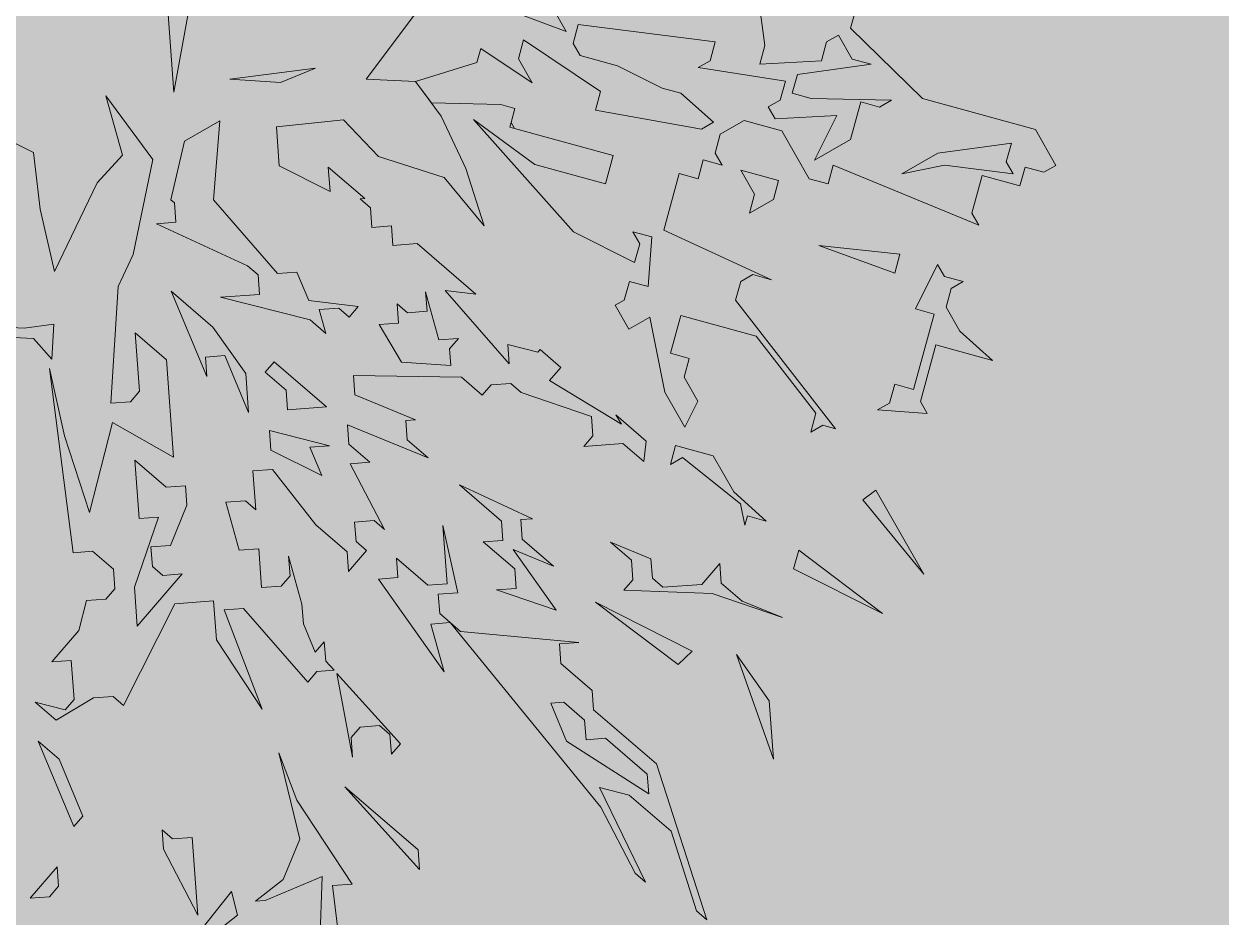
# Model space of a CAD drawing. Header units: millimetres. Extents: x -38151500 to -28914887, y -20564105 to -20349562.
# Drawn here: x -32289215 to -32288258, y -20508423 to -20507709 of the extents above; entities that cross this region are included whole.
import ezdxf

# ---------------------------------------------------------------- set-up
doc = ezdxf.new("R2010")
doc.units = ezdxf.units.MM
doc.header["$MEASUREMENT"] = 0
doc.layers.add('Новый_ГП_озеленение_газон_Ном._пера__74', color=74, linetype='Continuous', lineweight=20)
doc.layers.add('Новый_ГП_озеленение_кустарники_Ном._пера__10', color=75, linetype='Continuous', lineweight=5)

msp = doc.modelspace()

# ---------------------------------------------------------------- hatches: boundary and pattern name
at = {"layer": 'Новый_ГП_озеленение_газон_Ном._пера__74', "linetype": 'Continuous', "lineweight": 20}
h = msp.add_hatch(dxfattribs=at)
h.set_pattern_fill('AR_SAND_0003', color=74, style=0, pattern_type=2)
h.set_pattern_definition([(37.5, (5813926.6, -7295.8), (-24.0004694, 734.119856), [0, -579.12, 0, -647.7, 0, -619.125]), (7.5, (5813926.6, -7295.8), (674.284925, 1075.23765), [0, -312.42, 0, -521.97, 0, -200.025]), (327.5, (5813458, -7295.8), (1186.488555, 2.155777), [0, -190.5, 0, -685.8, 0, -895.35]), (317.5, (5813458, -7295.8), (1145.334679, 334.393985), [0, -95.25, 0, -449.58, 0, -514.35])])
h.paths.add_polyline_path([(-32295187.89, -20507055.27), (-32295891.42, -20508182.38), (-32271650.86, -20523609.99), (-32271472.77, -20523318.57), (-32262368.35, -20510904.18), (-32264459.18, -20509597.51, -0.318245), (-32269283.52, -20512515.76, -0.013645), (-32271797.63, -20512471.26, 0.258872), (-32276124, -20514421.77, -0.349376), (-32282189.52, -20515267.92, -0.172405), (-32287351.04, -20507894.33, -0.078029), (-32287587.46, -20504732.63, -0.266839), (-32285174.3, -20501040.41, -0.004124), (-32283066.91, -20500287.26, 0.304529), (-32282279.76, -20499281.03, -0.008248), (-32282381.92, -20498396.73), (-32285061.68, -20496722.07), (-32291058.51, -20506317.62), (-32290179.38, -20506867.03), (-32291662.99, -20509241.3)])

# ---------------------------------------------------------------- linework, layer by layer
at = {"layer": 'Новый_ГП_озеленение_кустарники_Ном._пера__10', "color": 75, "linetype": 'Continuous', "lineweight": 5}
for p, q in [((-32288622.53, -20507725.89), (-32288630.69, -20507667.06)), ((-32288781.22, -20507714.81), (-32288861.91, -20507684.65)), ((-32289094.87, -20507763.21), (-32289100.17, -20507690.39)), ((-32288792.15, -20507695.65), (-32288781.22, -20507714.81)), ((-32289082.92, -20507697.5), (-32289094.87, -20507763.21)), ((-32288901.73, -20507700.32), (-32288941.06, -20507753)), ((-32288550, -20507697.22), (-32288554.12, -20507712.27)), ((-32288775.75, -20507724.39), (-32288771.64, -20507709.35)), ((-32288771.64, -20507709.35), (-32288662.2, -20507723.12)), ((-32288554.12, -20507712.27), (-32288496.71, -20507768.4)), ((-32288819.54, -20507736.67), (-32288815.42, -20507721.62)), ((-32288815.42, -20507721.62), (-32288753.9, -20507762.72)), ((-32288770.29, -20507733.97), (-32288775.75, -20507724.39)), ((-32288662.2, -20507723.12), (-32288666.32, -20507738.16)), ((-32288573.28, -20507723.19), (-32288577.4, -20507738.24)), ((-32288563.7, -20507717.73), (-32288573.28, -20507723.19)), ((-32288552.77, -20507736.89), (-32288563.7, -20507717.73)), ((-32288852.72, -20507739.72), (-32288849.63, -20507728.43)), ((-32288849.63, -20507728.43), (-32288808.61, -20507755.83)), ((-32288740.2, -20507742.21), (-32288770.29, -20507733.97)), ((-32288626.65, -20507740.93), (-32288622.53, -20507725.89)), ((-32288901.75, -20507754.78), (-32288852.72, -20507739.72)), ((-32288808.61, -20507755.83), (-32288819.54, -20507736.67)), ((-32288704.65, -20507760.02), (-32288740.2, -20507742.21)), ((-32288666.32, -20507738.16), (-32288675.9, -20507743.63)), ((-32288675.9, -20507743.63), (-32288606.14, -20507754.63)), ((-32288577.4, -20507738.24), (-32288626.65, -20507740.93)), ((-32288596.56, -20507749.17), (-32288537.73, -20507741.01)), ((-32288537.73, -20507741.01), (-32288552.77, -20507736.89)), ((-32289050.16, -20507752.91), (-32288981.65, -20507744.09)), ((-32289009.61, -20507755.73), (-32289050.16, -20507752.91)), ((-32288981.65, -20507744.09), (-32289009.61, -20507755.73)), ((-32288941.06, -20507753), (-32288901.75, -20507754.78)), ((-32288600.68, -20507764.21), (-32288596.56, -20507749.17)), ((-32288888.98, -20507771.96), (-32288901.75, -20507754.78)), ((-32288901.75, -20507754.78), (-32288881.14, -20507782.5)), ((-32288753.9, -20507762.72), (-32288758.01, -20507777.76)), ((-32288689.6, -20507764.14), (-32288704.65, -20507760.02)), ((-32288606.14, -20507754.63), (-32288610.26, -20507769.68)), ((-32289111.68, -20507817.21), (-32289149.12, -20507766.26)), ((-32289149.12, -20507766.26), (-32289135.88, -20507813.67)), ((-32288833.59, -20507773.25), (-32288888.98, -20507771.96)), ((-32288663.63, -20507787.42), (-32288689.6, -20507764.14)), ((-32288610.26, -20507769.68), (-32288619.84, -20507775.14)), ((-32288585.63, -20507768.33), (-32288600.68, -20507764.21)), ((-32288521.34, -20507769.75), (-32288585.63, -20507768.33)), ((-32288554.2, -20507801.19), (-32288545.96, -20507771.1)), ((-32288545.96, -20507771.1), (-32288530.92, -20507775.22)), ((-32288530.92, -20507775.22), (-32288521.34, -20507769.75)), ((-32288496.71, -20507768.4), (-32288406.44, -20507793.11)), ((-32288822.31, -20507776.34), (-32288833.59, -20507773.25)), ((-32288825.4, -20507787.62), (-32288822.31, -20507776.34)), ((-32288758.01, -20507777.76), (-32288673.21, -20507792.88)), ((-32288619.84, -20507775.14), (-32288614.38, -20507784.72)), ((-32288614.38, -20507784.72), (-32288565.12, -20507782.03)), ((-32288565.12, -20507782.03), (-32288582.94, -20507817.58)), ((-32289058.16, -20507786.18), (-32289086.33, -20507802.51)), ((-32289063.29, -20507849.53), (-32289058.16, -20507786.18)), ((-32288959.28, -20507785.54), (-32289012.88, -20507791.05)), ((-32289012.88, -20507791.05), (-32289010.58, -20507822.16)), ((-32288931.26, -20507814.71), (-32288959.28, -20507785.54)), ((-32288881.14, -20507782.5), (-32288861.5, -20507824.24)), ((-32288775.54, -20507875.05), (-32288855.52, -20507785.16)), ((-32288855.52, -20507785.16), (-32288806.27, -20507821.15)), ((-32288826.43, -20507791.38), (-32288825.4, -20507787.62)), ((-32288822.67, -20507792.41), (-32288826.43, -20507791.38)), ((-32288822.67, -20507792.41), (-32288825.4, -20507787.62)), ((-32288825.4, -20507787.62), (-32288822.67, -20507792.41)), ((-32288673.21, -20507792.88), (-32288663.63, -20507787.42)), ((-32288639, -20507786.07), (-32288658.16, -20507797)), ((-32288608.91, -20507794.3), (-32288639, -20507786.07)), ((-32289207.09, -20507811.54), (-32289244.31, -20507793)), ((-32288743.68, -20507814.03), (-32288822.67, -20507792.41)), ((-32288658.16, -20507797), (-32288662.28, -20507812.04)), ((-32288587.06, -20507832.63), (-32288608.91, -20507794.3)), ((-32288582.94, -20507817.58), (-32288554.2, -20507801.19)), ((-32288406.44, -20507793.11), (-32288390.05, -20507821.85)), ((-32289086.33, -20507802.51), (-32289097.19, -20507849.43)), ((-32288425.6, -20507804.03), (-32288484.43, -20507812.19)), ((-32288429.72, -20507819.08), (-32288425.6, -20507804.03)), ((-32289201.79, -20507856.98), (-32289207.09, -20507811.54)), ((-32289135.88, -20507813.67), (-32289156.19, -20507835.73)), ((-32289127.23, -20507893.12), (-32289111.68, -20507817.21)), ((-32288878.9, -20507831.49), (-32288931.26, -20507814.71)), ((-32288749.86, -20507836.59), (-32288743.68, -20507814.03)), ((-32288671.86, -20507817.51), (-32288675.98, -20507832.55)), ((-32288656.82, -20507821.62), (-32288671.86, -20507817.51)), ((-32288662.28, -20507812.04), (-32288656.82, -20507821.62)), ((-32288484.43, -20507812.19), (-32288513.18, -20507828.58)), ((-32288424.25, -20507828.66), (-32288429.72, -20507819.08)), ((-32289010.58, -20507822.16), (-32288969.96, -20507842.62)), ((-32288969.96, -20507842.62), (-32288971.4, -20507823.17)), ((-32288971.4, -20507823.17), (-32288942.16, -20507848.38)), ((-32288861.5, -20507824.24), (-32288846.85, -20507870.33)), ((-32288806.27, -20507821.15), (-32288749.86, -20507836.59)), ((-32288691.02, -20507828.43), (-32288703.37, -20507873.57)), ((-32288675.98, -20507832.55), (-32288691.02, -20507828.43)), ((-32288630.84, -20507844.9), (-32288641.77, -20507825.74)), ((-32288641.77, -20507825.74), (-32288611.68, -20507833.97)), ((-32288567.89, -20507821.7), (-32288572.01, -20507836.74)), ((-32288451.65, -20507869.68), (-32288567.89, -20507821.7)), ((-32288513.18, -20507828.58), (-32288478.97, -20507821.77)), ((-32288478.97, -20507821.77), (-32288424.25, -20507828.66)), ((-32288448.88, -20507830.01), (-32288457.11, -20507860.1)), ((-32288418.79, -20507838.24), (-32288448.88, -20507830.01)), ((-32288414.67, -20507823.2), (-32288418.79, -20507838.24)), ((-32288399.63, -20507827.31), (-32288414.67, -20507823.2)), ((-32288390.05, -20507821.85), (-32288399.63, -20507827.31)), ((-32289156.19, -20507835.73), (-32289190.21, -20507906.61)), ((-32288846.85, -20507870.33), (-32288878.9, -20507831.49)), ((-32288611.68, -20507833.97), (-32288615.8, -20507849.02)), ((-32288572.01, -20507836.74), (-32288587.06, -20507832.63)), ((-32288942.16, -20507848.38), (-32288946.05, -20507848.67)), ((-32288946.05, -20507848.67), (-32288937.7, -20507855.87)), ((-32288634.96, -20507859.95), (-32288630.84, -20507844.9)), ((-32288615.8, -20507849.02), (-32288634.96, -20507859.95)), ((-32289190.21, -20507906.61), (-32289201.79, -20507856.98)), ((-32289097.19, -20507849.43), (-32289094.41, -20507851.83)), ((-32289094.41, -20507851.83), (-32289093.25, -20507867.38)), ((-32289012.02, -20507908.29), (-32289063.29, -20507849.53)), ((-32288937.7, -20507855.87), (-32288936.55, -20507871.43)), ((-32289093.25, -20507867.38), (-32289108.81, -20507868.54)), ((-32288457.11, -20507860.1), (-32288451.65, -20507869.68)), ((-32289108.81, -20507868.54), (-32289035.93, -20507902.24)), ((-32288936.55, -20507871.43), (-32288920.99, -20507870.28)), ((-32288920.99, -20507870.28), (-32288919.84, -20507885.83)), ((-32288726.65, -20507899.54), (-32288775.54, -20507875.05)), ((-32288712.95, -20507879.03), (-32288728, -20507874.92)), ((-32288728, -20507874.92), (-32288722.54, -20507884.5)), ((-32288703.37, -20507873.57), (-32288617.22, -20507913.32)), ((-32288919.84, -20507885.83), (-32288900.4, -20507884.39)), ((-32288900.4, -20507884.39), (-32288853.41, -20507924.91)), ((-32288722.54, -20507884.5), (-32288726.65, -20507899.54)), ((-32288715.72, -20507918.7), (-32288712.95, -20507879.03)), ((-32288518.72, -20507907.93), (-32288579.42, -20507885.92)), ((-32288579.42, -20507885.92), (-32288514.6, -20507892.88)), ((-32289139.32, -20507918.76), (-32289127.23, -20507893.12)), ((-32288514.6, -20507892.88), (-32288518.72, -20507907.93)), ((-32289035.93, -20507902.24), (-32289027.58, -20507909.45)), ((-32288502.32, -20507936.67), (-32288484.51, -20507901.12)), ((-32288484.51, -20507901.12), (-32288479.05, -20507910.7)), ((-32289027.58, -20507909.45), (-32289026.43, -20507925)), ((-32288996.47, -20507907.14), (-32289012.02, -20507908.29)), ((-32288986.96, -20507929.9), (-32288996.47, -20507907.14)), ((-32288734.89, -20507929.63), (-32288730.77, -20507914.59)), ((-32288730.77, -20507914.59), (-32288715.72, -20507918.7)), ((-32288641.85, -20507914.66), (-32288645.96, -20507929.71)), ((-32288632.27, -20507909.2), (-32288641.85, -20507914.66)), ((-32288617.22, -20507913.32), (-32288632.27, -20507909.2)), ((-32288479.05, -20507910.7), (-32288464, -20507914.81)), ((-32288464, -20507914.81), (-32288473.58, -20507920.28)), ((-32289145.12, -20508011.99), (-32289139.32, -20507918.76)), ((-32289063.59, -20507951.21), (-32289097, -20507922.4)), ((-32289097, -20507922.4), (-32289068.49, -20507990.68)), ((-32289026.43, -20507925), (-32289057.54, -20507927.3)), ((-32288882.97, -20507961.31), (-32288893.63, -20507922.99)), ((-32288893.63, -20507922.99), (-32288892.48, -20507938.55)), ((-32288853.41, -20507924.91), (-32288878.07, -20507921.84)), ((-32288878.07, -20507921.84), (-32288826.8, -20507980.61)), ((-32288473.58, -20507920.28), (-32288477.7, -20507935.32)), ((-32289057.54, -20507927.3), (-32288985.81, -20507945.46)), ((-32288947.5, -20507934.8), (-32288986.96, -20507929.9)), ((-32288954.7, -20507943.15), (-32288947.5, -20507934.8)), ((-32288908.03, -20507939.7), (-32288916.39, -20507932.5)), ((-32288916.39, -20507932.5), (-32288915.24, -20507948.05)), ((-32288742.07, -20507933.73), (-32288734.89, -20507929.63)), ((-32288731.14, -20507952.89), (-32288742.07, -20507933.73)), ((-32288645.96, -20507929.71), (-32288566.25, -20508032.38)), ((-32288978.61, -20507937.1), (-32288963.05, -20507935.95)), ((-32288973.28, -20507956.26), (-32288978.61, -20507937.1)), ((-32288963.05, -20507935.95), (-32288954.7, -20507943.15)), ((-32288892.48, -20507938.55), (-32288908.03, -20507939.7)), ((-32288714.38, -20507943.33), (-32288731.14, -20507952.89)), ((-32288702.46, -20508003.19), (-32288714.38, -20507943.33)), ((-32288689.75, -20507941.98), (-32288697.98, -20507972.07)), ((-32288629.57, -20507958.45), (-32288689.75, -20507941.98)), ((-32288503.75, -20508000.97), (-32288487.28, -20507940.79)), ((-32288487.28, -20507940.79), (-32288502.32, -20507936.67)), ((-32288477.7, -20507935.32), (-32288466.77, -20507954.48)), ((-32289230.01, -20507951.2), (-32289214.44, -20507952.12)), ((-32289214.44, -20507952.12), (-32289190.8, -20507948.82)), ((-32289190.8, -20507948.82), (-32289192.45, -20507976.85)), ((-32289037.38, -20507988.37), (-32289063.59, -20507951.21)), ((-32288985.81, -20507945.46), (-32288973.28, -20507956.26)), ((-32288915.24, -20507948.05), (-32288930.79, -20507949.21)), ((-32288930.79, -20507949.21), (-32288912.93, -20507979.17)), ((-32289207.11, -20507960.36), (-32289222.68, -20507959.44)), ((-32289192.45, -20507976.85), (-32289207.11, -20507960.36)), ((-32289100.75, -20507977.42), (-32289125.81, -20507955.82)), ((-32289125.81, -20507955.82), (-32289122.36, -20508002.48)), ((-32288867.42, -20507960.16), (-32288882.97, -20507961.31)), ((-32288874.62, -20507968.51), (-32288867.42, -20507960.16)), ((-32288581.74, -20508020.05), (-32288629.57, -20507958.45)), ((-32288466.77, -20507954.48), (-32288440.8, -20507977.76)), ((-32288873.63, -20507981.84), (-32288874.62, -20507968.51)), ((-32288826.8, -20507980.61), (-32288827.95, -20507965.06)), ((-32288827.95, -20507965.06), (-32288804.05, -20507971.11)), ((-32288804.05, -20507971.11), (-32288802.24, -20507969.02)), ((-32288802.24, -20507969.02), (-32288785.54, -20507983.42)), ((-32288697.98, -20507972.07), (-32288682.94, -20507976.19)), ((-32288485.93, -20507965.41), (-32288498.28, -20508010.55)), ((-32288440.8, -20507977.76), (-32288485.93, -20507965.41)), ((-32289095, -20508055.2), (-32289100.75, -20507977.42)), ((-32289069.64, -20507975.12), (-32289054.09, -20507973.97)), ((-32289068.49, -20507990.68), (-32289069.64, -20507975.12)), ((-32289054.09, -20507973.97), (-32289035.08, -20508019.49)), ((-32289014.62, -20507978.87), (-32289021.82, -20507987.22)), ((-32288972.85, -20508014.88), (-32289014.62, -20507978.87)), ((-32288912.93, -20507979.17), (-32288873.63, -20507981.84)), ((-32288682.94, -20507976.19), (-32288687.06, -20507991.23)), ((-32289175.37, -20508131.53), (-32289194.09, -20507984.33)), ((-32289194.09, -20507984.33), (-32289182.28, -20508038.2)), ((-32289035.08, -20508019.49), (-32289037.38, -20507988.37)), ((-32289021.82, -20507987.22), (-32289005.12, -20508001.63)), ((-32288865.12, -20507991.27), (-32288951.25, -20507989.82)), ((-32288951.25, -20507989.82), (-32288950.1, -20508005.38)), ((-32288848.41, -20508005.67), (-32288865.12, -20507991.27)), ((-32288785.54, -20507983.42), (-32288794.54, -20507993.86)), ((-32288687.06, -20507991.23), (-32288676.13, -20508010.4)), ((-32289005.12, -20508001.63), (-32289003.96, -20508017.18)), ((-32288841.21, -20507997.32), (-32288848.41, -20508005.67)), ((-32288825.65, -20507996.17), (-32288841.21, -20507997.32)), ((-32288817.3, -20508003.37), (-32288825.65, -20507996.17)), ((-32288794.54, -20507993.86), (-32288737.22, -20508028.72)), ((-32288522.91, -20508011.89), (-32288518.79, -20507996.85)), ((-32288518.79, -20507996.85), (-32288503.75, -20508000.97)), ((-32289129.56, -20508010.84), (-32289145.12, -20508011.99)), ((-32289122.36, -20508002.48), (-32289129.56, -20508010.84)), ((-32288950.1, -20508005.38), (-32288901.7, -20508025.26)), ((-32288761.13, -20508022.67), (-32288817.3, -20508003.37)), ((-32288686.52, -20508031.14), (-32288702.46, -20508003.19)), ((-32288676.13, -20508010.4), (-32288686.52, -20508031.14)), ((-32288498.28, -20508010.55), (-32288492.82, -20508020.13)), ((-32289003.96, -20508017.18), (-32288972.85, -20508014.88)), ((-32288737.22, -20508028.72), (-32288741.68, -20508021.23)), ((-32288741.68, -20508021.23), (-32288717.32, -20508042.24)), ((-32288585.86, -20508035.1), (-32288581.74, -20508020.05)), ((-32288532.49, -20508017.36), (-32288522.91, -20508011.89)), ((-32288492.82, -20508020.13), (-32288532.49, -20508017.36)), ((-32289162.12, -20508099.27), (-32289143.96, -20508027.54)), ((-32289143.96, -20508027.54), (-32289095, -20508055.2)), ((-32288891.62, -20508055.79), (-32288956.15, -20508029.29)), ((-32288956.15, -20508029.29), (-32288955, -20508044.84)), ((-32288901.7, -20508025.26), (-32288909.48, -20508025.83)), ((-32288909.48, -20508025.83), (-32288908.33, -20508041.39)), ((-32288759.98, -20508038.23), (-32288761.13, -20508022.67)), ((-32288576.28, -20508029.63), (-32288585.86, -20508035.1)), ((-32288566.25, -20508032.38), (-32288576.28, -20508029.63)), ((-32289182.28, -20508038.2), (-32289162.12, -20508099.27)), ((-32288970.55, -20508045.99), (-32289018.37, -20508033.89)), ((-32289018.37, -20508033.89), (-32289017.22, -20508049.45)), ((-32288767.18, -20508046.58), (-32288759.98, -20508038.23)), ((-32289017.22, -20508049.45), (-32288976.6, -20508069.9)), ((-32288986.11, -20508047.14), (-32288970.55, -20508045.99)), ((-32288976.6, -20508069.9), (-32288986.11, -20508047.14)), ((-32288955, -20508044.84), (-32288938.29, -20508059.25)), ((-32288908.33, -20508041.39), (-32288891.62, -20508055.79)), ((-32288736.07, -20508044.28), (-32288767.18, -20508046.58)), ((-32288719.36, -20508058.68), (-32288736.07, -20508044.28)), ((-32288717.32, -20508042.24), (-32288719.36, -20508058.68)), ((-32288698.06, -20508061), (-32288693.94, -20508045.95)), ((-32288693.94, -20508045.95), (-32288663.85, -20508054.18)), ((-32289126.11, -20508057.5), (-32289122.65, -20508104.17)), ((-32289101.05, -20508079.11), (-32289126.11, -20508057.5)), ((-32288938.29, -20508059.25), (-32288953.84, -20508060.4)), ((-32288688.48, -20508055.53), (-32288698.06, -20508061)), ((-32288642, -20508092.51), (-32288688.48, -20508055.53)), ((-32288663.85, -20508054.18), (-32288647.46, -20508082.93)), ((-32289016.07, -20508065), (-32289031.62, -20508066.15)), ((-32289031.62, -20508066.15), (-32289029.32, -20508097.26)), ((-32288981.5, -20508109.37), (-32289016.07, -20508065)), ((-32288953.84, -20508060.4), (-32288926.48, -20508113.11)), ((-32289085.49, -20508077.96), (-32289101.05, -20508079.11)), ((-32289084.34, -20508093.52), (-32289085.49, -20508077.96)), ((-32288833.15, -20508106.21), (-32288866.56, -20508077.4)), ((-32288866.56, -20508077.4), (-32288808.26, -20508104.37)), ((-32288647.46, -20508082.93), (-32288621.49, -20508106.21)), ((-32288544.3, -20508089.19), (-32288533.91, -20508081.66)), ((-32288533.91, -20508081.66), (-32288495.66, -20508148.72)), ((-32289097.59, -20508125.78), (-32289084.34, -20508093.52)), ((-32289037.67, -20508090.06), (-32289053.23, -20508091.21)), ((-32289053.23, -20508091.21), (-32289042.57, -20508129.53)), ((-32289029.32, -20508097.26), (-32289037.67, -20508090.06)), ((-32288638.59, -20508109.61), (-32288642, -20508092.51)), ((-32288495.66, -20508148.72), (-32288544.3, -20508089.19)), ((-32289107.1, -20508103.02), (-32289126.4, -20508159.19)), ((-32289122.65, -20508104.17), (-32289107.1, -20508103.02)), ((-32288934.84, -20508105.91), (-32288950.39, -20508107.06)), ((-32288950.39, -20508107.06), (-32288949.24, -20508122.62)), ((-32288926.48, -20508113.11), (-32288934.84, -20508105.91)), ((-32288832, -20508121.76), (-32288833.15, -20508106.21)), ((-32288808.26, -20508104.37), (-32288817.59, -20508105.06)), ((-32288817.59, -20508105.06), (-32288816.44, -20508120.61)), ((-32288636.53, -20508102.09), (-32288638.59, -20508109.61)), ((-32288621.49, -20508106.21), (-32288636.53, -20508102.09)), ((-32288956.44, -20508130.97), (-32288981.5, -20508109.37)), ((-32288876.36, -20508156.33), (-32288879.82, -20508109.66)), ((-32288879.82, -20508109.66), (-32288868.01, -20508163.53)), ((-32289113.15, -20508126.93), (-32289097.59, -20508125.78)), ((-32288949.24, -20508122.62), (-32288940.89, -20508129.82)), ((-32288847.55, -20508122.91), (-32288832, -20508121.76)), ((-32288822.49, -20508144.52), (-32288847.55, -20508122.91)), ((-32288816.44, -20508120.61), (-32288791.38, -20508142.22)), ((-32288729.16, -20508137.61), (-32288745.87, -20508123.21)), ((-32288745.87, -20508123.21), (-32288713.6, -20508136.46)), ((-32289159.82, -20508130.38), (-32289175.37, -20508131.53)), ((-32289143.11, -20508144.79), (-32289159.82, -20508130.38)), ((-32289112, -20508142.48), (-32289113.15, -20508126.93)), ((-32289042.57, -20508129.53), (-32289027.02, -20508128.37)), ((-32289027.02, -20508128.37), (-32289024.72, -20508159.49)), ((-32289001.96, -20508149.98), (-32289003.11, -20508134.43)), ((-32289003.11, -20508134.43), (-32288992.45, -20508172.74)), ((-32288955.29, -20508146.53), (-32288956.44, -20508130.97)), ((-32288940.89, -20508129.82), (-32288955.29, -20508146.53)), ((-32288915.83, -20508151.43), (-32288916.98, -20508135.87)), ((-32288916.98, -20508135.87), (-32288891.92, -20508157.48)), ((-32288791.38, -20508142.22), (-32288823.64, -20508128.96)), ((-32288823.64, -20508128.96), (-32288789.37, -20508177.56)), ((-32288599.63, -20508144.53), (-32288595.51, -20508129.48)), ((-32288595.51, -20508129.48), (-32288528.52, -20508180.16)), ((-32289141.96, -20508160.34), (-32289143.11, -20508144.79)), ((-32289103.64, -20508149.69), (-32289112, -20508142.48)), ((-32288821.34, -20508160.08), (-32288822.49, -20508144.52)), ((-32288728.01, -20508153.17), (-32288729.16, -20508137.61)), ((-32288713.6, -20508136.46), (-32288712.45, -20508152.02)), ((-32288672.99, -20508156.92), (-32288658.58, -20508140.21)), ((-32288658.58, -20508140.21), (-32288657.43, -20508155.77)), ((-32288528.52, -20508180.16), (-32288599.63, -20508144.53)), ((-32289124.1, -20508190.3), (-32289088.09, -20508148.54)), ((-32289088.09, -20508148.54), (-32289103.64, -20508149.69)), ((-32289009.16, -20508158.33), (-32289001.96, -20508149.98)), ((-32288931.38, -20508152.58), (-32288915.83, -20508151.43)), ((-32288878.96, -20508226.9), (-32288931.38, -20508152.58)), ((-32288735.21, -20508161.52), (-32288728.01, -20508153.17)), ((-32288712.45, -20508152.02), (-32288704.1, -20508159.22)), ((-32289149.16, -20508168.7), (-32289141.96, -20508160.34)), ((-32289126.4, -20508159.19), (-32289124.1, -20508190.3)), ((-32289024.72, -20508159.49), (-32289009.16, -20508158.33)), ((-32288891.92, -20508157.48), (-32288876.36, -20508156.33)), ((-32288868.01, -20508163.53), (-32288883.56, -20508164.68)), ((-32288883.56, -20508164.68), (-32288882.41, -20508180.24)), ((-32288836.9, -20508161.23), (-32288821.34, -20508160.08)), ((-32288789.37, -20508177.56), (-32288836.9, -20508161.23)), ((-32288664.64, -20508164.12), (-32288735.21, -20508161.52)), ((-32288704.1, -20508159.22), (-32288672.99, -20508156.92)), ((-32288608.46, -20508183.42), (-32288664.64, -20508164.12)), ((-32288657.43, -20508155.77), (-32288640.73, -20508170.17)), ((-32289170.77, -20508193.76), (-32289164.72, -20508169.85)), ((-32289164.72, -20508169.85), (-32289149.16, -20508168.7)), ((-32289094.14, -20508172.44), (-32289135.05, -20508253.68)), ((-32289063.03, -20508170.14), (-32289094.14, -20508172.44)), ((-32289060.73, -20508201.25), (-32289063.03, -20508170.14)), ((-32288992.45, -20508172.74), (-32288991.3, -20508188.29)), ((-32288691.72, -20508220.87), (-32288757.97, -20508171.03)), ((-32288757.97, -20508171.03), (-32288680.6, -20508210.23)), ((-32288640.73, -20508170.17), (-32288608.46, -20508183.42)), ((-32289039.12, -20508176.19), (-32289054.68, -20508177.34)), ((-32289054.68, -20508177.34), (-32289024.32, -20508256.7)), ((-32288987.85, -20508234.96), (-32289039.12, -20508176.19)), ((-32288882.41, -20508180.24), (-32288874.06, -20508187.44)), ((-32288991.3, -20508188.29), (-32288981.8, -20508211.05)), ((-32288874.06, -20508187.44), (-32288889.62, -20508188.59)), ((-32288889.62, -20508188.59), (-32288878.96, -20508226.9)), ((-32288874.06, -20508187.44), (-32288865.71, -20508194.64)), ((-32288753.66, -20508334.94), (-32288874.06, -20508187.44)), ((-32289192.37, -20508218.82), (-32289170.77, -20508193.76)), ((-32289024.32, -20508256.7), (-32289060.73, -20508201.25)), ((-32288981.8, -20508211.05), (-32288974.6, -20508202.7)), ((-32288974.6, -20508202.7), (-32288973.44, -20508218.25)), ((-32288865.71, -20508194.64), (-32288771.22, -20508203.29)), ((-32288771.22, -20508203.29), (-32288786.78, -20508204.44)), ((-32288786.78, -20508204.44), (-32288785.63, -20508220)), ((-32288680.6, -20508210.23), (-32288691.72, -20508220.87)), ((-32289176.82, -20508217.66), (-32289192.37, -20508218.82)), ((-32289174.51, -20508248.78), (-32289176.82, -20508217.66)), ((-32288973.44, -20508218.25), (-32288966.82, -20508225.58)), ((-32288785.63, -20508220), (-32288760.57, -20508241.6)), ((-32288615.6, -20508296.71), (-32288645.27, -20508212.88)), ((-32288645.27, -20508212.88), (-32288619.06, -20508250.04)), ((-32288980.65, -20508226.61), (-32288987.85, -20508234.96)), ((-32288966.82, -20508225.58), (-32288980.65, -20508226.61)), ((-32288952.13, -20508294.88), (-32288964.61, -20508228.03)), ((-32288964.61, -20508228.03), (-32288913.82, -20508284.23)), ((-32289158.96, -20508247.62), (-32289188.92, -20508265.48)), ((-32289181.72, -20508257.13), (-32289174.51, -20508248.78)), ((-32289143.4, -20508246.47), (-32289158.96, -20508247.62)), ((-32289135.05, -20508253.68), (-32289143.4, -20508246.47)), ((-32288760.57, -20508241.6), (-32288759.41, -20508257.16)), ((-32288619.06, -20508250.04), (-32288615.6, -20508296.71)), ((-32289188.92, -20508265.48), (-32289205.63, -20508251.08)), ((-32289205.63, -20508251.08), (-32289181.72, -20508257.13)), ((-32288783.32, -20508251.11), (-32288793.69, -20508251.87)), ((-32288793.69, -20508251.87), (-32288781.02, -20508282.22)), ((-32288766.62, -20508265.51), (-32288783.32, -20508251.11)), ((-32288759.41, -20508257.16), (-32288709.29, -20508300.37)), ((-32288930.53, -20508269.82), (-32288946.08, -20508270.97)), ((-32288922.17, -20508277.02), (-32288930.53, -20508269.82)), ((-32288765.47, -20508281.07), (-32288766.62, -20508265.51)), ((-32288946.08, -20508270.97), (-32288953.28, -20508279.33)), ((-32288953.28, -20508279.33), (-32288952.13, -20508294.88)), ((-32288921.02, -20508292.58), (-32288922.17, -20508277.02)), ((-32289174.81, -20508350.46), (-32289203.32, -20508282.19)), ((-32289203.32, -20508282.19), (-32289186.62, -20508296.59)), ((-32288913.82, -20508284.23), (-32288921.02, -20508292.58)), ((-32288781.02, -20508282.22), (-32288715.35, -20508324.28)), ((-32288749.91, -20508279.92), (-32288765.47, -20508281.07)), ((-32288716.5, -20508308.72), (-32288749.91, -20508279.92)), ((-32289186.62, -20508296.59), (-32289167.61, -20508342.11)), ((-32288994.19, -20508360.56), (-32289011.04, -20508291.42)), ((-32289011.04, -20508291.42), (-32288996.5, -20508329.45)), ((-32288709.29, -20508300.37), (-32288668.91, -20508425.04)), ((-32288715.35, -20508324.28), (-32288716.5, -20508308.72)), ((-32288898.56, -20508384.76), (-32288958.18, -20508318.79)), ((-32288958.18, -20508318.79), (-32288899.71, -20508369.21)), ((-32288730.9, -20508325.43), (-32288754.81, -20508319.38)), ((-32288754.81, -20508319.38), (-32288717.94, -20508394.86)), ((-32288697.49, -20508354.24), (-32288730.9, -20508325.43)), ((-32288996.5, -20508329.45), (-32288952.43, -20508396.57)), ((-32288726.3, -20508387.65), (-32288753.66, -20508334.94)), ((-32289167.61, -20508342.11), (-32289174.81, -20508350.46)), ((-32289103.08, -20508368.62), (-32289104.23, -20508353.06)), ((-32289104.23, -20508353.06), (-32289095.88, -20508360.26)), ((-32288677.26, -20508417.84), (-32288697.49, -20508354.24)), ((-32289095.88, -20508360.26), (-32289080.33, -20508359.11)), ((-32289080.33, -20508359.11), (-32289075.72, -20508421.33)), ((-32289007.45, -20508392.82), (-32288994.19, -20508360.56)), ((-32289075.72, -20508421.33), (-32289103.08, -20508368.62)), ((-32288899.71, -20508369.21), (-32288898.56, -20508384.76)), ((-32289209.67, -20508407.78), (-32289188.06, -20508382.72)), ((-32289188.06, -20508382.72), (-32289186.91, -20508398.28)), ((-32289029.63, -20508410.1), (-32289007.45, -20508392.82)), ((-32288976.34, -20508390.52), (-32289021.85, -20508409.53)), ((-32288978.93, -20508461.09), (-32288976.34, -20508390.52)), ((-32288717.94, -20508394.86), (-32288726.3, -20508387.65)), ((-32289186.91, -20508398.28), (-32289194.11, -20508406.63)), ((-32289096.18, -20508461.95), (-32289048.84, -20508402.52)), ((-32289048.84, -20508402.52), (-32289043.91, -20508421.23)), ((-32288952.43, -20508396.57), (-32288967.98, -20508397.72)), ((-32288967.98, -20508397.72), (-32288948.12, -20508560.48)), ((-32289194.11, -20508406.63), (-32289209.67, -20508407.78)), ((-32289021.85, -20508409.53), (-32289029.63, -20508410.1)), ((-32289043.91, -20508421.23), (-32289096.18, -20508461.95)), ((-32288668.91, -20508425.04), (-32288677.26, -20508417.84))]:
    msp.add_line(p, q, dxfattribs=at)

doc.saveas('drawing.dxf')
